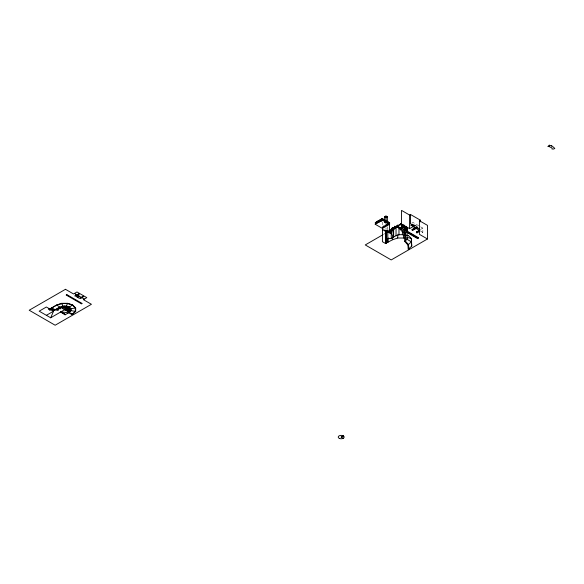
<?xml version="1.0" encoding="UTF-8"?>
<svg xmlns="http://www.w3.org/2000/svg" width="584" height="584" viewBox="0 0 584 584"><rect width="100%" height="100%" fill="white"/><g stroke="black" fill="none" stroke-linecap="round" stroke-linejoin="round"><path stroke-width="0.44" stroke-dasharray="2.92 2.19" d="M383.381 234.469L384.958 233.563M411.778 223.183L413.034 222.46L419.83 226.38M420.341 229.57L422.852 228.125L422.852 232.337L420.779 233.534M397.397 234.148L397.806 234.009M420.582 226.818L422.852 228.125M420.582 231.03L422.852 232.337M387.323 226.789L387.323 230.388M386.017 227.848L386.017 229.643M382.418 221.898L382.418 225.497"/><path stroke-width="0.88" d="M406.793 235.082L408.501 235.651L411.377 238.506L411.749 246.083L408.201 249.397L407.939 245.024L404.756 241.389L407.048 239.338L407.041 228.234L404.668 228.234L405.968 230.446L407.048 230.899L407.041 228.234M387.323 223.183L387.323 216.883L386.017 216.138L384.725 216.89L384.725 222.292L386.024 223.044L386.783 222.606L389.637 224.249L388.287 224.417C388.192 221.723 387.119 226.76 386.907 224.402C386.199 224.395 385.966 227.008 385.44 224.935C384.754 226.49 384.739 226.767 383.929 225.811C383.564 228.278 383.162 226.22 382.454 226.986L382.418 241.71L385.476 243.462L392.594 239.739L397.711 238.024L397.784 234.812M54.203 310.374L52.889 309.615L51.742 307.826L55.787 310.148L58.13 310.104L58.188 308.753L57.59 308.41M58.188 308.753L60.532 308.717L60.583 307.461L56.538 305.038L50.319 308.651M388.834 238.002L388.068 238.447L387.798 242.528L387.798 232.578M392.594 239.739L392.806 236.483M49.968 308.447L48.669 309.199L49.976 309.951L51.268 309.199L49.968 308.447L49.844 309.87L51.151 309.264M386.017 216.138L385.893 217.562L387.207 216.795L386.024 217.635L386.024 223.044M383.133 219.898L383.133 219.08L382.418 218.672L382.418 220.095L377.768 222.183L378.176 220.81L378.388 221.825L382.418 220.095L385.476 221.854L384.725 222.292M385.192 220.27L385.09 221.022C383.199 221.446 381.155 216.81 382.418 220.095L379.038 221.446L379.461 220.066L379.68 221.073L382.418 220.095L382.016 218.577L381.637 219.942L375.87 223.285L375.227 224.263L382.454 228.417L389.637 224.249M382.418 220.095L377.527 221.949L377.213 222.504L382.418 220.095L378.483 221.767L378.636 221.307L382.418 220.095L377.133 222.555L376.738 221.643L376.505 222.913L382.418 220.095L379.761 221.022L379.929 220.555L382.418 220.095L375.943 223.241L382.418 220.095L381.038 220.285L381.235 219.796L382.418 220.095L375.87 223.285L375.621 222.292L375.227 224.263L382.418 220.095L381.637 219.942L381.717 219.08L382.418 220.095L380.308 220.708L380.761 219.307L380.951 220.336L382.418 220.095L381.914 218.642M376.505 222.913L376.6 222.044L377.133 222.555L377.03 221.796M50.085 308.52L49.844 309.87L49.837 308.527L48.793 309.133M386.134 216.204L385.893 217.562C387.039 214.35 383.141 218.248 385.885 216.211M405.354 232.607L406.201 230.067L404.143 229.381L404.559 231.863L405.354 232.607L405.354 241.046L408.537 244.681L408.8 249.047M387.959 232.111L389.272 232.87L389.272 232.067L391.244 230.921L392.441 227.651L394.236 228.986L396.58 227.264L394.842 226.263L393.638 228.643L393.638 237.082L390.258 232.293L388.944 231.541L386.783 232.505L387.323 232.184L387.323 230.388M68.51 311.914L68.087 310.834L69.912 310.498L68.62 309.688L69.905 308.87L68.08 308.542L68.489 307.461L66.62 307.702L66.043 306.651L64.634 307.403L63.218 306.658L62.649 307.71L60.583 307.461M383.914 219.533L384.316 219.767M387.207 222.234L387.63 222.482M49.428 308.768L46.362 307.009L39.179 311.177L50.691 317.791L53.524 311.294M67.576 303.315L64.641 309.695L75.694 311.389L75.679 307.972L72.708 305.016L67.576 303.315L61.656 303.322L56.538 305.038M383.221 219.949L383.673 220.204M388.061 238.454L391.244 238.476L391.244 230.038L392.441 227.651L394.236 228.986M382.556 218.752L382.994 219M384.527 220.701L384.98 220.956M388.513 222.986L388.973 223.249M389.207 222.57L389.637 222.818L389.272 232.067M387.849 221.796L388.302 222.051M66.62 307.702L67.802 306.512M68.708 312.717L72.153 314.696L75.694 311.389M403.858 225.066L402.675 226.249L404.544 227.41L405.332 227.242L403.858 225.066L402.383 226.263L400.682 224.577M391.244 230.921L394.185 228.658M394.842 226.263L396.631 227.57L400.697 223.942L404.544 227.41L404.135 227.088L406.187 226.402L407.041 228.935M50.122 309.863L51.115 309.111L49.976 309.951M396.835 227.424L398.076 226.643M52.02 307.965C57.852 303.687 65.729 301.789 72.445 305.169L75.321 308.023L75.336 311.33L71.89 314.542M51.903 310.192L52.889 309.615M53.224 310.943C57.874 307.958 63.634 304.038 69.277 307.002L70.985 308.702L70.992 310.666L68.496 312.841L60.97 311.827L65.218 314.739L60.561 312.06M46.399 315.323L53.582 311.155L50.728 309.513M50.691 317.791L72.708 305.016M65.014 314.856L68.299 312.951M375.76 222.533L375.87 223.285L375.227 222.84M378.315 221.051L378.388 221.825L377.848 221.321L377.768 222.183M379.593 220.307L379.68 221.073L379.038 220.635L379.038 221.446M380.856 219.577L380.951 220.336L380.308 219.898L380.308 220.708M382.17 218.81L382.294 219.555M387.323 216.883L386.024 217.635L384.725 216.89M388.287 224.417L389.637 222.818L389.083 222.497L389.083 223.314L387.053 222.146L386.783 220.854L386.783 222.606M386.747 232.038L389.637 231.738L382.454 229.57L386.747 232.038L400.697 223.942L405.96 228.819L404.135 227.088M389.272 232.87L390.258 232.293M401.069 227.534L401.785 227.118L401.785 228.687L401.069 229.103L401.069 227.534L401.785 228.687M391.244 238.476C395.259 235.615 400.522 233.169 405.332 235.681M404.544 233.958L401.683 228.746L397.025 226.074L404.544 233.958L405.354 233.49L400.697 223.942L405.968 230.446L404.143 229.381M407.939 245.024L411.391 241.812L411.377 238.506L407.041 237.374L407.048 239.338L411.391 241.812L411.749 246.083M76.205 294.424L74.978 295.73M78.628 295.818L78.511 296.285L79.322 296.219M76.365 296.124L77.139 297.081L78.511 296.285M81.738 297.614L78.95 298.431L78.957 297.628L77.139 297.081M419.83 230.6L413.034 226.672L409.588 228.665L401.515 224.001L401.515 210.379L409.588 215.043L410.53 214.503L420.341 220.168L420.341 221.876M382.593 234.929L365.255 244.937L391.214 259.931L427.481 238.987L427.481 225.366L419.407 220.708L419.407 234.33L427.481 238.987M390.477 230.373L392.054 229.468M419.407 220.708L420.341 220.168M413.187 226.044L415.37 225.3L417.794 227.519L416.742 228.125L415.005 228.096L415.012 227.059L412.238 225.745L412.589 225.541L410.851 225.701L412.26 224.322L414.567 225.249M412.07 229.541L414.888 227.921L415.436 228.234L415.436 228.789L412.625 230.417L412.07 229.541L412.625 229.862L415.436 228.234M412.07 230.096L414.888 228.475L415.436 228.789M416.37 232.023L419.188 230.403L419.735 230.716L416.925 232.344L416.37 232.023L416.925 232.899L419.735 231.271L419.188 230.957L416.37 232.578M406.822 231.746L417.567 237.951L418.254 237.557L418.254 238.192L417.567 238.586L406.822 232.381M343.282 438.277L341.195 437.073L343.282 435.868M341.195 437.073L343.523 436.022M68.08 308.542L70.131 307.856M387.323 232.184L386.367 232.505L386.367 243.353M75.679 307.972L64.641 309.695L61.656 303.322M406.917 235.666L408.501 235.651M397.711 238.024L403.624 238.017L405.34 238.586M68.62 309.688L70.992 309.681M68.087 310.834L70.146 311.52M396.616 226.307L401.274 228.986L397.025 226.074M391.244 230.038L391.842 230.381M388.484 232.074L391.244 233.651L392.441 227.651L393.638 237.082M60.78 307.476L72.752 314.345M58.787 307.717L60.532 308.717M56.385 309.104L58.13 310.104M60.97 311.827L65.627 314.499M412.793 225.212L410.53 223.906L410.53 214.503M416.567 227.395L419.589 229.14M406.741 230.914L418.254 237.557M406.741 231.541L418.254 238.192M74.475 293.423L84.286 299.088M75.672 296.132L74.971 296.132M398.492 225.869L397.507 225.074L396.04 227.256L396.04 235.695M375.329 222.781L375.87 223.285L375.621 222.292M406.201 230.067L407.048 230.899M61.459 306.527L62.649 307.71M400.697 223.942L401.748 225.935M375.446 222.394L375.87 223.285M377.994 220.92L378.388 221.825L378.176 220.81M376.738 221.643L377.133 222.555L376.906 221.548M379.301 220.161L379.68 221.073L379.461 220.066M380.571 219.416L380.951 220.336L380.761 219.307M403.551 234.804L403.624 238.017M64.627 306.031L64.634 307.403M419.188 230.403L419.188 230.957M417.567 237.951L417.567 238.586M416.925 232.344L416.925 232.899M414.888 227.921L414.888 228.475M412.625 229.862L412.625 230.417M409.588 215.043L409.588 228.665M404.756 233.834L404.756 241.389M402.383 231.322L402.383 234.702M398.981 227.11L398.981 234.702M388.396 222.92L388.396 222.11L387.718 221.716L387.718 222.533M386.017 230.549L386.017 243.148M385.476 230.862L385.476 243.462M384.433 220.642L384.433 219.832L383.812 219.474L383.812 220.292M65.466 289.299L29.2 310.235L55.159 325.23L91.425 304.286L83.351 299.628L86.797 297.643L76.986 291.971L73.54 293.964L65.466 289.299M66.853 294.628L66.167 295.022L81.519 303.884L82.198 303.49L66.853 294.628M78.833 293.774L76.022 295.394L76.57 295.716L79.38 294.088L78.833 293.774M83.132 296.256L80.322 297.877L80.869 298.198L83.68 296.57L83.132 296.256M549.267 145.219L547.858 146.599L549.595 146.445L549.245 146.642L552.019 147.956L552.011 148.993L553.749 149.022L554.8 148.416L552.376 146.197L551.34 146L551.683 145.803L549.267 145.219M339.603 438.511A2.956 1.708 0 0 0 344.151 437.153A2.956 1.708 0 0 0 339.844 435.554A2.956 1.708 0 0 0 339.603 438.511"/></g></svg>
